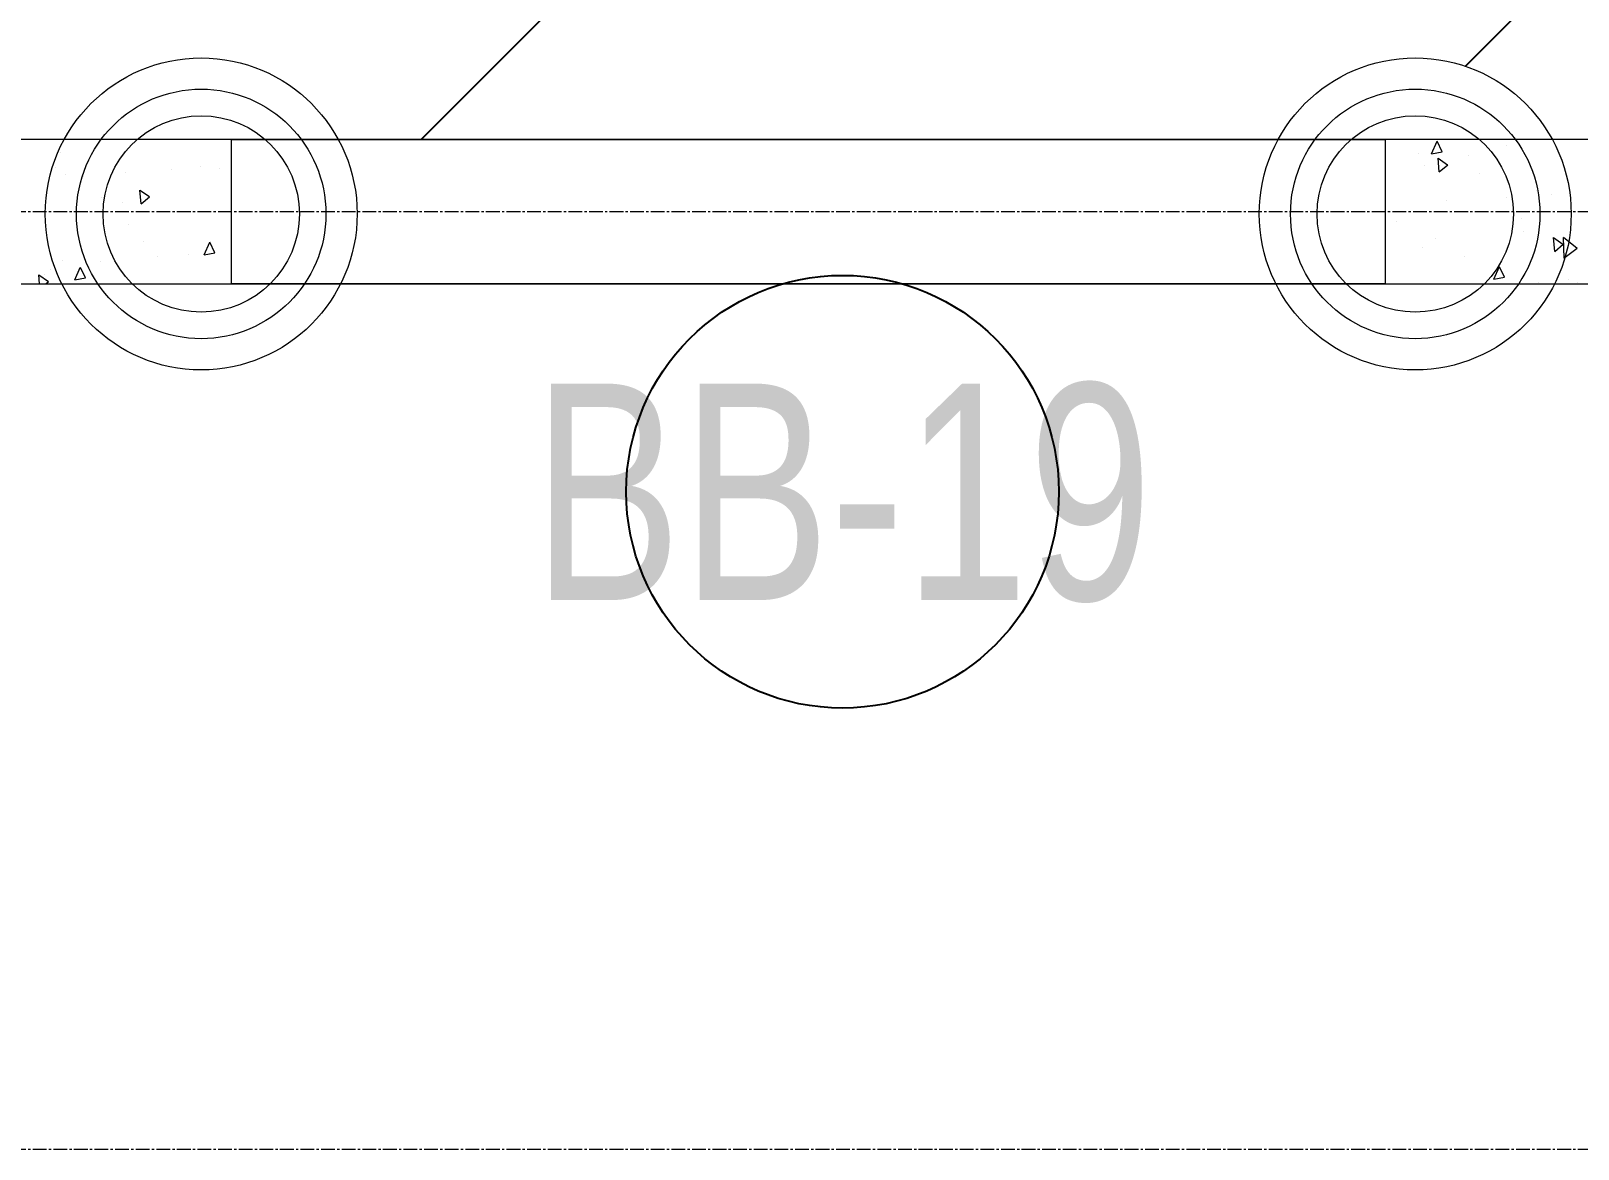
# Model space of a CAD drawing. Header units: millimetres. Extents: x 538266 to 1167394, y 114608 to 637157.
# Drawn here: x 830110 to 832256, y 209613 to 211164 of the extents above; entities that cross this region are included whole.
import ezdxf
from ezdxf.enums import TextEntityAlignment as Align

# ---------------------------------------------------------------- set-up
doc = ezdxf.new("R2010")
doc.units = ezdxf.units.MM
doc.linetypes.add('CENTER2', pattern=[28.575, 19.05, -3.175, 3.175, -3.175])
doc.layers.get('Defpoints').update_dxf_attribs({"color": 140})
for name, color, linetype, lineweight in [('АР_Витраж марка', 140, 'Continuous', 9), ('АР_Стены ПЕНОблок', 52, 'Continuous', 20), ('АР_Штриховка', 8, 'Continuous', 0)]:
    doc.layers.add(name, color=color, linetype=linetype, lineweight=lineweight)
doc.layers.add('АР_Делит', color=120, linetype='Continuous', lineweight=0, plot=False)
doc.layers.add('РД_Проем', color=230, linetype='Continuous', lineweight=0, plot=False)
doc.layers.add('РД_Витраж_вн', color=7, linetype='Continuous', true_color=0x148aff)
doc.layers.add('РД_Оси_100', color=7, linetype='Continuous', lineweight=0, true_color=0x525252)
doc.layers.add('РД_проем_инж перемыч_фахверк', color=7, linetype='Continuous', lineweight=18, true_color=0xff1f1f)
doc.layers.add('ФВ-5', color=7, linetype='Continuous')
doc.styles.add('Arial_09', font='ARIALN.TTF', dxfattribs={"width": 0.9})
doc.styles.add('style1', font='ARIALN.TTF')

# ---------------------------------------------------------------- blocks, each defined once
blk = doc.blocks.new('МаркаВитража1')
at = {"layer": 'Defpoints'}
blk.add_circle((0, 0), 3, dxfattribs=at)
at = {"color": 0, "linetype": 'ByBlock', "lineweight": -2, "style": 'Arial_09', "width": 0.9}
blk.add_attdef('АР-ОКНО:НАИМЕНОВАНИЕ', text='', height=3, dxfattribs=at).set_placement((0, 0), align=Align.MIDDLE)
blk = doc.blocks.new('2_этаж')
at = {"layer": 'АР_Делит', "color": 18, "true_color": 0x000000}
for centre, radius in [((673981.6, 210909.9), 216.3), ((675665.5, 210909.9), 216.3), ((673981.6, 210909.9), 173), ((675665.5, 210909.9), 173), ((673981.6, 210909.9), 136.2), ((675665.5, 210909.9), 136.2)]:
    blk.add_circle(centre, radius, dxfattribs=at)
at = {"layer": 'АР_Стены ПЕНОблок', "color": 18, "linetype": 'Continuous', "lineweight": 20, "true_color": 0x000000}
for p, q in [((674023.6, 211013.2), (673271.4, 211013.2)), ((674023.6, 210813.2), (674023.6, 211013.2)), ((675623.6, 211013.2), (675623.6, 210813.2)), ((678974.6, 211013.2), (675623.6, 211013.2)), ((673271.4, 210813.2), (674023.6, 210813.2)), ((675623.6, 210813.2), (678974.6, 210813.2))]:
    blk.add_line(p, q, dxfattribs=at)
at = {"layer": 'АР_Штриховка', "color": 18, "linetype": 'Continuous', "lineweight": 0, "true_color": 0x000000}
for p, q in [((673857.3, 211012.8), (673857.3, 211012.8)), ((675687.9, 210993.4), (675695.7, 211010.8)), ((675702.9, 210996.2), (675695.7, 211010.7)), ((673785.9, 210994.9), (673785.9, 210994.9)), ((675670, 210993.9), (675670, 210993.9)), ((675688, 210993.3), (675702.9, 210996.2)), ((675710.4, 210977.7), (675697.1, 210986.9)), ((675698.9, 210968.2), (675697.3, 210987.2)), ((675739.9, 210991), (675739.9, 210991)), ((675792.1, 211004.2), (675792.1, 211004.2)), ((673779.1, 210974.3), (673779.1, 210974.3)), ((673793.7, 210964.1), (673793.7, 210964.1)), ((673876.2, 210967.7), (673876.2, 210967.7)), ((673940, 210971.7), (673940, 210971.7)), ((673980.7, 210975.8), (673980.7, 210975.8)), ((674007.6, 210973.4), (674007.6, 210973.4)), ((675677.9, 210977.2), (675677.9, 210977.2)), ((675698.9, 210968.2), (675710.6, 210978)), ((675755, 210966), (675755, 210966)), ((673818.3, 210961.9), (673818.3, 210961.9)), ((673909.7, 210933.5), (673896.4, 210942.6)), ((673898.2, 210924), (673896.6, 210942.9)), ((675833.4, 210942), (675833.4, 210942)), ((673843.5, 210933), (673843.5, 210933)), ((673872.6, 210925.4), (673872.6, 210925.4)), ((673898.2, 210923.9), (673909.9, 210933.7)), ((675709.1, 210928.8), (675709.1, 210928.8)), ((675791.6, 210932.4), (675791.6, 210932.4)), ((675854.8, 210937), (675854.8, 210937)), ((675640, 210899.1), (675640, 210899.1)), ((675812.6, 210904), (675812.6, 210904)), ((673880.9, 210894.7), (673880.9, 210894.7)), ((675815.7, 210886.1), (675815.7, 210886.1)), ((675870.4, 210867.5), (675857.1, 210876.7)), ((675858.9, 210858), (675857.3, 210877)), ((675871.9, 210848.6), (675871.3, 210877.2)), ((675890.3, 210862.1), (675871.3, 210877.1)), ((673901.1, 210871), (673901.1, 210871)), ((673985.7, 210853.3), (673993.5, 210870.7)), ((673985.8, 210853.2), (674000.7, 210856.1)), ((674000.7, 210856.1), (673993.5, 210870.6)), ((675675.8, 210863.8), (675675.8, 210863.8)), ((675693.6, 210875.9), (675693.6, 210875.9)), ((675858.9, 210858), (675870.6, 210867.8)), ((675871.8, 210848.7), (675890.2, 210862.2)), ((673772.6, 210833.5), (673772.6, 210833.5)), ((673789.4, 210845), (673789.4, 210845)), ((673806.2, 210818.4), (673813.9, 210835.8)), ((673821.2, 210821.2), (673814, 210835.7)), ((673841.8, 210843.8), (673841.8, 210843.8)), ((673920.9, 210850.7), (673920.9, 210850.7)), ((673963.5, 210853.6), (673963.5, 210853.6)), ((675733.5, 210850.2), (675733.5, 210850.2)), ((675774.5, 210819.5), (675782.2, 210836.9)), ((675789.5, 210822.2), (675782.3, 210836.7)), ((675870.2, 210842.1), (675870.2, 210842.1)), ((673769.6, 210815.9), (673756.3, 210825.1)), ((673757.5, 210813.2), (673756.5, 210825.4)), ((673763.7, 210826.2), (673763.7, 210826.2)), ((673766.3, 210813.2), (673769.8, 210816.2)), ((673806.2, 210818.3), (673821.2, 210821.2)), ((675774.5, 210819.3), (675789.5, 210822.2)), ((675836.3, 210815.4), (675836.3, 210815.4)), ((675878.4, 210818.9), (675878.4, 210818.9)), ((675890.2, 210815.3), (675890.2, 210815.3))]:
    blk.add_line(p, q, dxfattribs=at)
at = {"layer": 'РД_Витраж_вн', "color": 18, "linetype": 'Continuous', "lineweight": 15, "true_color": 0x000000}
for p, q in [((674023.6, 211013.2), (675623.6, 211013.2)), ((674023.6, 210813.2), (675623.6, 210813.2))]:
    blk.add_line(p, q, dxfattribs=at)
at = {"layer": 'РД_Проем', "color": 18, "linetype": 'Continuous', "lineweight": 15, "true_color": 0x000000}
for p, q in [((674023.6, 211013.2), (675623.6, 211013.2)), ((674023.6, 210813.2), (675623.6, 210813.2))]:
    blk.add_line(p, q, dxfattribs=at)
at = {"layer": 'РД_проем_инж перемыч_фахверк', "color": 18, "linetype": 'Continuous', "lineweight": 15, "true_color": 0x000000}
for p, q in [((675623.6, 211013.2), (674023.6, 211013.2)), ((675623.6, 210813.2), (674023.6, 210813.2))]:
    blk.add_line(p, q, dxfattribs=at)
at = {"layer": 'АР_Витраж марка', "color": 18, "linetype": 'Continuous', "lineweight": 15, "true_color": 0x000000, "xscale": 100, "yscale": 100, "zscale": 100}
blk.add_blockref('МаркаВитража1', (674871.1, 210524.7), dxfattribs=at).add_auto_attribs({'АР-ОКНО:НАИМЕНОВАНИЕ': 'ВВ-19'})
at = {"layer": 'Defpoints', "color": 18, "true_color": 0x000000, "style": 'style1'}
for p in [(677970.6, 219836.4), (678101.2, 211681.4)]:
    blk.add_attdef('АР-ПОМЕЩЕНИЕ:НАИМЕНОВАНИЕ', text='', height=100, dxfattribs=at).set_placement(p, align=Align.MIDDLE)
blk = doc.blocks.new('СОШ_2200_АР_ОСИ_М100_28.05.24')
at = {"layer": 'АР_Делит', "color": 251, "linetype": 'CENTER2', "true_color": 0x636466}
blk.add_line((-5954.958, 87200), (47367.08, 87200), dxfattribs=at)
at = {"layer": 'РД_Оси_100', "color": 251, "linetype": 'CENTER2', "true_color": 0x636466}
blk.add_line((-5954.958, 88500), (119910, 88500), dxfattribs=at)

msp = doc.modelspace()

# ---------------------------------------------------------------- hatches: boundary and pattern name
at = {"layer": 'ФВ-5'}
h = msp.add_hatch(dxfattribs=at)
h.set_pattern_fill('ANSI31', color=3, scale=300, style=0)
h.paths.add_polyline_path([(848705.2, 213213.2), (847787.8, 213213.2), (847787.8, 212963.2), (847287.8, 212963.2), (847287.8, 213213.2), (842087.8, 213213.2), (842087.8, 212963.2), (841587.8, 212963.2), (841587.8, 213213.2), (839423.3, 213213.2, -0.618518), (839036.2, 213213.2), (837739.5, 213213.2, -0.618518), (837352.3, 213213.2), (835801.2, 213213.2), (835787.8, 213199.9), (835787.8, 212963.2), (835287.8, 212963.2), (835287.8, 213213.2), (833537.8, 213213.2), (833537.8, 213213.2), (833537.8, 213213.2), (831207.8, 213213.2), (831207.8, 212913.2), (829388.9, 212913.2, -0.207755), (829457.6, 212755.2, -0.420074), (829236.9, 212538.9), (829239.3, 212518.2), (829208.1, 212541.4, -0.125602), (829109.7, 212583.4), (829021.5, 212495.3), (829088.9, 212428), (828987.8, 212326.9), (828987.8, 212259.6), (829088.9, 212158.6), (829021.5, 212091.2), (829088.9, 212023.8), (829021.5, 211956.5), (829088.9, 211889.1), (829021.5, 211821.8), (829088.9, 211754.4), (829021.5, 211687.1), (829086.3, 211622.3, -0.2625), (829290.3, 211682), (829301.8, 211695.8), (829337.8, 211671.4), (829337.5, 211674.1), (829331.5, 211667.9, -0.293028), (829457.6, 211471.3, -1.040577), (829118.9, 211349), (829148.3, 211275.1), (829088.9, 211215.6), (829141.3, 211163.2), (829637.8, 211163.2), (829637.8, 211013.2), (830155.9, 211013.2, -0.594367), (830535.9, 211013.2), (831839.7, 211013.2, -0.594367), (832219.8, 211013.2), (835337.8, 211013.2), (835337.8, 211113.2), (835737.8, 211113.2), (835737.8, 211013.2), (841637.8, 211013.2), (841637.8, 211113.2), (842037.8, 211113.2), (842037.8, 211013.2), (842737.8, 211013.2), (844338.2, 211013.2), (848886.8, 211013.2, -0.207755), (848818.1, 211171.3, -0.284268), (848937.8, 211364.9), (848937.8, 212661.6, -0.169634), (848838.3, 212763.9), (848705.2, 212763.9)])

# ---------------------------------------------------------------- block references
msp.add_blockref('2_этаж', (156364.3, 0))
at = {"layer": 'РД_Оси_100'}
msp.add_blockref('СОШ_2200_АР_ОСИ_М100_28.05.24', (829237.8, 122413.2), dxfattribs=at)

doc.saveas('drawing.dxf')
